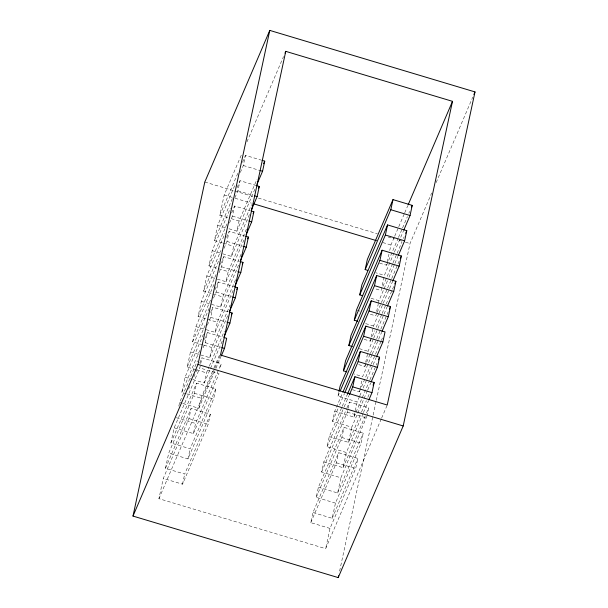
<?xml version="1.0" encoding="UTF-8"?>
<svg xmlns="http://www.w3.org/2000/svg" width="608" height="608" viewBox="0 0 608 608"><rect width="100%" height="100%" fill="white"/><g stroke="black" fill="none" stroke-linecap="round" stroke-linejoin="round"><path stroke-width="0.46" stroke-dasharray="3.04 2.28" d="M381.262 418.95L325.668 548.667L158.924 498.682L163.278 478.435L188.928 418.585L191.102 408.462L210.345 414.23L208.164 424.354L182.514 484.204L163.278 478.435M210.345 414.23L184.688 474.08L165.452 468.312L168.712 453.127L194.37 393.277L196.544 383.154L215.779 388.922L213.606 399.046L187.956 458.896L168.712 453.127M215.779 388.922L190.129 448.772L170.894 443.004L174.154 427.819L199.804 367.969L201.978 357.846L221.221 363.614L220.035 369.14M178.828 406.091L179.596 402.511L197.44 360.878M186.139 393.703L181.769 392.396L185.03 377.211L203.619 333.838M195.951 369.71L187.203 367.088L190.471 351.903L209.061 308.53M203.14 344.926L192.645 341.78L195.905 326.595L214.495 283.222M235.539 279.733L217.322 322.24L198.086 316.472L201.347 301.287L219.564 258.78M240.981 254.425L222.764 296.932L203.52 291.164L206.788 275.979L225.006 233.472M246.415 229.117L228.198 271.624L208.962 265.856L212.222 250.671L230.44 208.172M222.27 242.911L214.404 240.548L217.664 225.363L235.509 183.73M227.711 217.603L219.838 215.24L224.192 194.993L241.726 154.082M203.011 347.867L205.246 342.661L207.419 332.538L222.285 336.999M207.336 325.166L210.68 317.353L212.861 307.23L228.6 311.95M213.522 298.118L216.121 292.045L218.295 281.93L234.042 286.642M218.956 272.817L221.563 266.745L223.736 256.622L239.476 261.341M224.025 248.376L226.997 241.437L229.178 231.314L244.918 236.033M229.467 223.068L232.438 216.129L234.612 206.006L250.352 210.725M234.901 197.76L237.88 190.821L240.054 180.698L255.793 185.417M240.342 172.452L243.314 165.513L245.488 155.39L261.235 160.109M182.514 484.204L184.688 474.08M187.956 458.896L190.129 448.772M174.154 427.819L193.39 433.588L195.571 423.464L221.221 363.614M183.092 403.56L198.831 408.28L201.005 398.156L213.644 368.668M192.903 379.567L204.273 382.972L206.446 372.856L209.046 366.784M190.471 351.903L209.707 357.671L211.888 347.548L230.098 305.041M195.905 326.595L215.148 332.363L217.322 322.24M201.347 301.287L220.59 307.055L222.764 296.932M217.276 279.125L226.024 281.747L228.198 271.624M222.718 253.817L231.466 256.439L233.639 246.316L251.484 204.683M229.034 228.775L236.9 231.131L239.081 221.008L256.926 179.375M330.015 528.42L310.779 522.652L312.953 512.529L338.603 452.679L357.846 458.447L355.665 468.57L330.015 528.42L325.668 548.667M335.456 503.112L316.213 497.344L318.394 487.221L344.044 427.371L363.28 433.139L361.106 443.262L335.456 503.112L332.188 518.297L312.953 512.529M366.943 416.115L340.89 477.804L321.655 472.044L323.828 461.92L346.507 409.002M363.06 413.47L346.332 452.504L327.096 446.736L329.27 436.612L341.909 407.117M367.384 390.762L351.774 427.196L332.53 421.428L334.704 411.304L342.517 393.087M359.442 396.682L357.208 401.888L337.972 396.12L338.762 392.441M310.779 522.652L336.429 462.802L338.603 452.679M316.213 497.344L341.871 437.494L344.044 427.371M321.655 472.044L347.305 412.186L349.478 402.063L368.722 407.831L367.141 415.196M318.394 487.221L337.63 492.989L340.89 477.804M323.828 461.92L343.072 467.681L346.332 452.504M329.27 436.612L348.506 442.381L351.774 427.196M334.704 411.304L353.947 417.073L357.208 401.888M352.389 389.667L359.381 391.765L359.769 389.979M359.959 389.082L361.692 381.049M358.705 364.618L364.823 366.457L368.083 351.272L373.289 339.127M364.139 339.317L370.264 341.149L373.525 325.964L378.731 313.819M376.664 311.38L378.199 304.228M378.389 303.339L378.966 300.656L387.516 280.706M384.02 277.134L381.14 290.533L375.014 288.701M379.582 263.127L386.582 265.225L388.953 254.182M389.743 250.504L390.929 244.978L394.288 237.15M339.614 571.102L376.109 401.295M376.306 400.368L410.012 243.542L431.672 193.002M246.947 141.892L283.518 56.574M219.838 215.24L238.055 172.74M242.516 162.328L245.488 155.39M214.404 240.548L232.613 198.048M237.082 187.636L240.054 180.698M208.962 265.856L227.179 223.356M231.64 212.944L234.612 206.006M203.52 291.164L220.993 250.397M226.571 237.386L229.178 231.314M198.086 316.472L216.676 273.098M220.392 264.427L223.736 256.622M236.9 231.131L255.489 187.758M192.645 341.78L210.49 300.139M214.951 289.735L218.295 281.93M231.466 256.439L250.055 213.066M187.203 367.088L205.048 325.447M210.626 312.436L212.861 307.23M226.024 281.747L243.869 240.114M181.769 392.396L199.986 349.889M204.448 339.477L207.419 332.538M220.59 307.055L238.8 264.548M188.594 389.074L189.711 386.475M193.8 376.93L195.662 372.59M196.034 371.724L197.152 369.124M199.751 363.052L201.978 357.846M215.148 332.363L233.366 289.856M170.894 443.004L196.544 383.154M209.707 357.671L227.924 315.164M165.452 468.312L191.102 408.462M209.418 365.91L224.291 331.216M204.273 382.972L222.862 339.606M214.016 367.802L219.594 354.791M158.924 498.682L214.518 368.965M214.898 368.098L220.491 355.034M198.831 408.28L215.559 369.246M215.931 368.38L221.137 356.235M193.39 433.588L219.047 373.738L199.804 367.969M394.66 236.276L398.392 227.567M398.764 226.7L404.366 213.644M404.738 212.77L407.717 205.808M386.582 265.225L398.103 238.336M398.476 237.47L402.192 228.798M402.564 227.932L407.398 216.653M408.888 213.18L409.625 211.447M394.068 252.799L384.4 275.348L375.66 272.726M394.44 251.932L403.362 231.116M383.002 286.201L392.662 263.644M393.034 262.778L396.758 254.106M397.123 253.24L401.956 241.961M403.446 238.488L404.191 236.755M337.972 396.12L339.826 391.78M388.998 277.24L394.577 264.229M394.949 263.355L397.928 256.416M376.816 313.242L375.698 315.841L369.58 314.009M377.188 312.375L387.228 288.952M387.6 288.086L391.316 279.414M391.689 278.54L399.122 261.197M332.53 421.428L338.109 408.416M339.598 404.943L344.424 393.665M379.103 312.953L389.143 289.53M389.515 288.663L392.859 280.858M436.156 182.544L472.758 97.151M342.281 406.25L347.487 394.106M370.264 341.149L374.726 330.737M376.208 327.271L381.786 314.26M382.158 313.394L385.875 304.714M386.247 303.848L393.688 286.505M327.096 446.736L343.824 407.702M344.196 406.836L349.03 395.557M373.662 338.261L383.701 314.838M384.074 313.971L387.045 307.032M346.879 408.135L349.478 402.063M364.823 366.457L366.312 362.984M366.685 362.117L370.029 354.312M370.401 353.446L376.352 339.568M376.717 338.702L380.441 330.022M380.813 329.156L386.756 315.278M387.129 314.412L388.246 311.813M371.944 354.897L362.649 376.58L353.902 373.958M372.316 354.023L378.26 340.146M378.632 339.279L381.611 332.34M359.381 391.765L370.91 364.876M371.283 364.01L380.95 341.453M381.322 340.586L382.432 337.987M359.814 395.816L361.669 391.476M363.158 388.01L366.502 380.198M366.875 379.331L372.826 365.454M373.198 364.587L376.17 357.648M353.947 417.073L369.558 380.638M369.93 379.772L376.998 363.288M367.756 389.895L370.728 382.956M348.506 442.381L361.144 412.885M361.517 412.019L366.35 400.74M367.84 397.275L369.33 393.802M363.432 412.596L368.638 400.459M343.072 467.681L366.122 413.904M366.487 413.037L368.722 407.831M337.63 492.989L363.28 433.139M332.188 518.297L357.846 458.447M381.634 418.084L387.228 405.027M243.314 165.513L259.054 170.232M237.88 190.821L252.746 195.274M204.797 182.028L233.852 190.737M234.756 191.011L252.92 196.452M258.37 198.086L377.325 233.746M388.216 237.014L394.577 238.921M399.114 240.282L401.842 241.095M405.468 242.182L410.012 243.542M224.192 194.993L234.156 197.988M235.06 198.254L251.378 203.148M382.774 242.539L390.929 244.978M232.438 216.129L248.178 220.848M231.207 218.652L239.081 221.008M217.664 225.363L225.538 227.726M226.997 241.437L242.744 246.156M223.144 243.17L233.639 246.316M212.222 250.671L221.844 253.559M371.093 298.3L378.966 300.656M221.563 266.745L237.302 271.457M357.337 310.338L359.959 311.121M206.788 275.979L216.402 278.859M365.651 323.608L373.525 325.964M216.121 292.045L231.861 296.765M359.343 348.65L368.083 351.272M210.68 317.353L226.427 322.073M205.246 342.661L220.985 347.381M204.014 345.184L211.888 347.548M347.305 412.186L366.548 417.954M196.825 369.968L206.446 372.856M185.03 377.211L192.029 379.308M194.37 393.277L213.606 399.046M341.871 437.494L361.106 443.262M187.013 393.961L201.005 398.156M179.596 402.511L182.218 403.302M188.928 418.585L208.164 424.354M336.429 462.802L355.665 468.57M176.328 417.696L195.571 423.464"/><path stroke-width="0.91" d="M133 516.078L204.797 182.028L269.777 30.4L475 91.922L403.203 425.972L338.223 577.6L133 516.078L197.988 364.458L269.777 30.4M285.752 51.353L220.491 355.034L387.228 405.027L452.496 101.338L285.752 51.353L285.008 53.094M221.51 355.368L224.481 348.43L226.662 338.306L224.033 337.524M223.972 336.999L229.923 323.122L232.096 312.998L229.474 312.216M229.414 311.699L235.364 297.814L237.538 287.69L234.916 286.908M234.855 286.391L240.798 272.506L242.972 262.39L240.35 261.6M240.289 261.083L246.24 247.205L248.414 237.082L245.792 236.292M246.103 234.908L251.674 221.897L253.855 211.774L251.233 210.984M251.537 209.6L257.116 196.589L259.289 186.466L256.667 185.676M256.979 184.292L262.557 171.281L264.731 161.158L262.109 160.368M338.96 391.514L340.146 385.996L365.796 326.146L385.039 331.915L382.865 342.038L376.542 356.782M346.91 371.86L343.406 370.812L345.587 360.688L371.237 300.838L390.473 306.607L388.299 316.73L381.984 331.474M352.344 346.552L348.848 345.504L351.021 335.38L376.679 275.53L395.914 281.299L393.741 291.422L387.418 306.166M357.785 321.244L354.289 320.196L356.463 310.072L382.113 250.222L401.356 255.991L399.175 266.114L392.859 280.858M362.345 295.678L359.723 294.888L361.897 284.764L387.554 224.914L406.79 230.683L404.616 240.806L398.293 255.55M367.787 270.37L365.165 269.58L367.338 259.456L392.988 199.606L412.232 205.375L410.058 215.498L403.735 230.242M349.402 394.691L352.746 386.878L354.92 376.755L374.163 382.523L371.982 392.646L369.01 399.585M344.797 392.798L358.18 361.578L360.362 351.454L379.597 357.215L377.424 367.338L371.1 382.09M340.199 390.914L363.622 336.27L365.796 326.146M343.406 370.812L369.064 310.962L371.237 300.838M348.848 345.504L374.498 285.654L376.679 275.53M354.289 320.196L379.939 260.346L382.113 250.222M359.723 294.888L385.381 235.038L387.554 224.914M365.165 269.58L390.815 209.73L392.988 199.606M338.223 577.6L338.618 575.746M263.614 163.757L264.731 161.158M258.544 188.199L259.289 186.466M253.11 213.507L253.855 211.774M247.669 238.815L248.414 237.082M242.235 264.123L242.972 262.39M236.793 289.431L237.538 287.69M231.352 314.739L232.096 312.998M408.09 204.934L452.496 101.338M411.487 207.108L412.232 205.375M405.68 233.282L406.79 230.683M342.889 392.221L360.362 351.454M400.239 258.59L401.356 255.991M473.875 94.536L475 91.922M347.487 394.106L354.92 376.755M394.797 283.898L395.914 281.299M389.363 309.206L390.473 306.607M378.48 359.822L379.597 357.215M373.046 385.13L374.163 382.523M259.928 170.491L262.557 171.281M390.815 209.73L410.058 215.498M254.494 195.799L257.116 196.589M385.381 235.038L404.616 240.806M254.091 203.961L376.428 240.639M249.052 221.107L251.674 221.897M379.939 260.346L399.175 266.114M243.618 246.415L246.24 247.205M374.498 285.654L393.741 291.422M238.176 271.723L240.798 272.506M369.064 310.962L388.299 316.73M232.735 297.031L235.364 297.814M363.622 336.27L382.865 342.038M227.301 322.339L229.923 323.122M358.18 361.578L377.424 367.338M221.859 347.647L224.481 348.43M352.746 386.878L371.982 392.646M197.988 364.458L403.203 425.972"/></g></svg>
